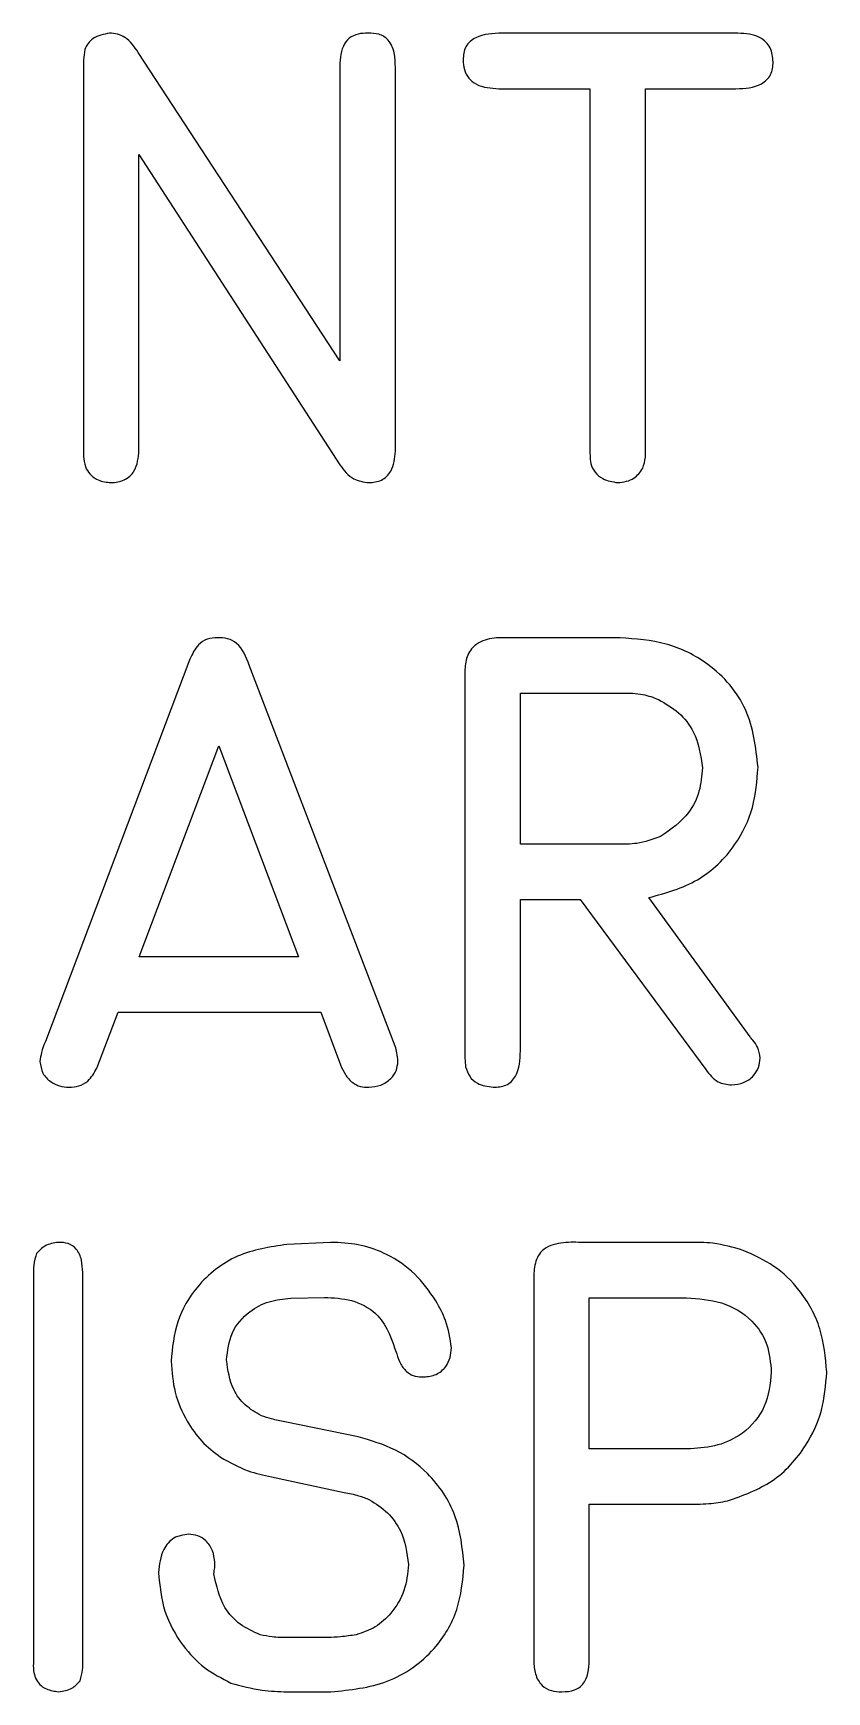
# Model space of a CAD drawing. Header units: inches. Extents: x 0.2 to 2.39, y 7.96 to 11.55.
# Drawn here: x 0.587 to 0.849, y 9.696 to 10.245 of the extents above; entities that cross this region are included whole.
import ezdxf

# ---------------------------------------------------------------- set-up
doc = ezdxf.new("R2010")
doc.units = ezdxf.units.IN
doc.header["$MEASUREMENT"] = 0

msp = doc.modelspace()

# ---------------------------------------------------------------- linework, layer by layer
at = {"color": 7, "linetype": 'Continuous', "lineweight": 25}
for p, q in [((0.81998, 10.24464), (0.74196, 10.24464)), ((0.68826, 10.1363), (0.62158, 10.23829)), ((0.70662, 10.10636), (0.70662, 10.23356)), ((0.60344, 10.23313), (0.60344, 10.10793)), ((0.68826, 10.23275), (0.68826, 10.1363)), ((0.74085, 10.22628), (0.77101, 10.22628)), ((0.77101, 10.22628), (0.77101, 10.10839)), ((0.78937, 10.10729), (0.78937, 10.22628)), ((0.78937, 10.22628), (0.81932, 10.22628)), ((0.6218, 10.10658), (0.6218, 10.20452)), ((0.6218, 10.20452), (0.68826, 10.10185)), ((0.78097, 10.04464), (0.74313, 10.04464)), ((0.63867, 10.0376), (0.59083, 9.91107)), ((0.70658, 9.90956), (0.65831, 10.03553)), ((0.72964, 10.03178), (0.72964, 9.9089)), ((0.748, 10.02628), (0.78165, 10.02628)), ((0.748, 9.97637), (0.748, 10.02628)), ((0.62189, 9.93913), (0.64825, 10.00893)), ((0.64825, 10.00893), (0.67461, 9.93913)), ((0.78006, 9.97637), (0.748, 9.97637)), ((0.748, 9.90804), (0.748, 9.95801)), ((0.748, 9.95801), (0.76778, 9.95801)), ((0.76778, 9.95801), (0.80935, 9.90182)), ((0.82399, 9.91266), (0.79052, 9.95867)), ((0.67461, 9.93913), (0.62189, 9.93913)), ((0.60783, 9.90228), (0.61496, 9.92077)), ((0.61496, 9.92077), (0.68199, 9.92077)), ((0.68199, 9.92077), (0.68847, 9.90335)), ((0.68517, 9.84464), (0.67077, 9.84394)), ((0.68652, 9.84464), (0.68517, 9.84464)), ((0.80363, 9.84464), (0.76721, 9.84464)), ((0.58689, 9.83401), (0.58689, 9.70614)), ((0.60317, 9.70616), (0.60317, 9.83467)), ((0.75239, 9.83117), (0.75239, 9.70624)), ((0.67199, 9.82619), (0.68316, 9.82639)), ((0.68316, 9.82639), (0.68427, 9.82639)), ((0.77075, 9.77637), (0.77075, 9.82628)), ((0.77075, 9.82628), (0.80292, 9.82628)), ((0.69427, 9.78032), (0.6701, 9.78525)), ((0.80431, 9.77637), (0.77075, 9.77637)), ((0.66566, 9.7671), (0.68967, 9.76194)), ((0.77075, 9.70758), (0.77075, 9.75801)), ((0.77075, 9.75801), (0.80247, 9.75801)), ((0.64685, 9.73693), (0.64685, 9.7387)), ((0.68435, 9.71392), (0.67099, 9.7139)), ((0.6708, 9.69595), (0.68531, 9.69595))]:
    msp.add_line(p, q, dxfattribs=at)
for points, knots in [([(0.61206, 10.24464), (0.61012, 10.24427), (0.60742, 10.24376), (0.60482, 10.24132), (0.6042, 10.23992), (0.60389, 10.23921)], [0, 0, 0, 0, 0.557092, 0.777753, 1, 1, 1, 1]), ([(0.62158, 10.23829), (0.62027, 10.24015), (0.61843, 10.24275), (0.61471, 10.24448), (0.61295, 10.24459), (0.61206, 10.24464)], [0, 0, 0, 0, 0.5583034, 0.7794012, 1, 1, 1, 1]), ([(0.69756, 10.24464), (0.69647, 10.24461), (0.69429, 10.24455), (0.69117, 10.24319), (0.68836, 10.23913), (0.6883, 10.23538), (0.68826, 10.23275)], [0, 0, 0, 0, 0.18692, 0.373629, 0.560053, 1, 1, 1, 1]), ([(0.70662, 10.23356), (0.70658, 10.23511), (0.7065, 10.23819), (0.70477, 10.24234), (0.70124, 10.24461), (0.69879, 10.24463), (0.69756, 10.24464)], [0, 0, 0, 0, 0.281169, 0.560228, 0.779452, 1, 1, 1, 1]), ([(0.74196, 10.24464), (0.73891, 10.24454), (0.73508, 10.24441), (0.73129, 10.24197), (0.72931, 10.23964), (0.72914, 10.23734), (0.72902, 10.23582)], [0, 0, 0, 0, 0.499076, 0.624606, 0.750724, 1, 1, 1, 1]), ([(0.83162, 10.23514), (0.83147, 10.23676), (0.83116, 10.23998), (0.82672, 10.24426), (0.82254, 10.2445), (0.81998, 10.24464)], [0, 0, 0, 0, 0.281046, 0.559277, 1, 1, 1, 1]), ([(0.60389, 10.23921), (0.60369, 10.23809), (0.60335, 10.23607), (0.60341, 10.23403), (0.60344, 10.23313)], [0, 0, 0, 0, 0.558924, 1, 1, 1, 1]), ([(0.72902, 10.23582), (0.72909, 10.23474), (0.72924, 10.23259), (0.73072, 10.2296), (0.73457, 10.22667), (0.73826, 10.22644), (0.74085, 10.22628)], [0, 0, 0, 0, 0.186996, 0.373952, 0.560959, 1, 1, 1, 1]), ([(0.81932, 10.22628), (0.82229, 10.2264), (0.82601, 10.22654), (0.82953, 10.22913), (0.83131, 10.23147), (0.8315, 10.23367), (0.83162, 10.23514)], [0, 0, 0, 0, 0.4986553, 0.624337, 0.7501304, 1, 1, 1, 1]), ([(0.60344, 10.10793), (0.60339, 10.10651), (0.60332, 10.10399), (0.60403, 10.10157), (0.60434, 10.1005)], [0, 0, 0, 0, 0.560977, 1, 1, 1, 1]), ([(0.77101, 10.10839), (0.771, 10.10725), (0.77097, 10.10522), (0.77116, 10.1032), (0.77124, 10.10231)], [0, 0, 0, 0, 0.560657, 1, 1, 1, 1]), ([(0.7885, 10.10073), (0.78885, 10.10193), (0.78947, 10.10408), (0.7894, 10.10631), (0.78937, 10.10729)], [0, 0, 0, 0, 0.558745, 1, 1, 1, 1]), ([(0.61252, 10.09595), (0.61403, 10.09608), (0.61703, 10.09635), (0.62123, 10.10027), (0.62158, 10.10419), (0.6218, 10.10658)], [0, 0, 0, 0, 0.280719, 0.559966, 1, 1, 1, 1]), ([(0.68826, 10.10185), (0.68963, 10.10003), (0.69208, 10.09679), (0.69605, 10.0962), (0.6978, 10.09595)], [0, 0, 0, 0, 0.5602325, 1, 1, 1, 1]), ([(0.6978, 10.09595), (0.69927, 10.09607), (0.70219, 10.09631), (0.70614, 10.10026), (0.70644, 10.10404), (0.70662, 10.10636)], [0, 0, 0, 0, 0.280706, 0.559577, 1, 1, 1, 1]), ([(0.77124, 10.10231), (0.77166, 10.10129), (0.7725, 10.09924), (0.77568, 10.09669), (0.77848, 10.09623), (0.78019, 10.09595)], [0, 0, 0, 0, 0.280406, 0.561528, 1, 1, 1, 1]), ([(0.60434, 10.1005), (0.60487, 10.09976), (0.60593, 10.09826), (0.60871, 10.09638), (0.61108, 10.09611), (0.61252, 10.09595)], [0, 0, 0, 0, 0.280245, 0.560679, 1, 1, 1, 1]), ([(0.78019, 10.09595), (0.78214, 10.0962), (0.78562, 10.09665), (0.78762, 10.09948), (0.7885, 10.10073)], [0, 0, 0, 0, 0.559691, 1, 1, 1, 1]), ([(0.64782, 10.04464), (0.64664, 10.04461), (0.64428, 10.04454), (0.64071, 10.04202), (0.63944, 10.03928), (0.63867, 10.0376)], [0, 0, 0, 0, 0.279873, 0.559574, 1, 1, 1, 1]), ([(0.65831, 10.03553), (0.65727, 10.03829), (0.65582, 10.04212), (0.65116, 10.04456), (0.64893, 10.04462), (0.64782, 10.04464)], [0, 0, 0, 0, 0.559303, 0.778691, 1, 1, 1, 1]), ([(0.74313, 10.04464), (0.74108, 10.04464), (0.737, 10.04463), (0.73164, 10.04169), (0.72957, 10.0366), (0.72962, 10.03339), (0.72964, 10.03178)], [0, 0, 0, 0, 0.280892, 0.558767, 0.778737, 1, 1, 1, 1]), ([(0.82661, 10.00181), (0.82585, 10.00839), (0.82433, 10.02154), (0.81177, 10.03597), (0.79643, 10.0435), (0.78613, 10.04426), (0.78097, 10.04464)], [0, 0, 0, 0, 0.279769, 0.558792, 0.779148, 1, 1, 1, 1]), ([(0.78165, 10.02628), (0.78398, 10.02631), (0.78813, 10.02636), (0.792, 10.02487), (0.7937, 10.02421)], [0, 0, 0, 0, 0.560642, 1, 1, 1, 1]), ([(0.7937, 10.02421), (0.796, 10.02288), (0.80059, 10.02022), (0.80659, 10.01254), (0.80762, 10.00574), (0.80825, 10.00159)], [0, 0, 0, 0, 0.280794, 0.561598, 1, 1, 1, 1]), ([(0.79052, 9.95867), (0.79609, 9.96021), (0.80722, 9.96329), (0.81904, 9.97483), (0.82557, 9.98828), (0.82626, 9.9973), (0.82661, 10.00181)], [0, 0, 0, 0, 0.280042, 0.559423, 0.779512, 1, 1, 1, 1]), ([(0.80825, 10.00159), (0.80801, 9.99898), (0.80754, 9.99378), (0.80338, 9.98514), (0.79779, 9.98128), (0.79439, 9.97893)], [0, 0, 0, 0, 0.280883, 0.561581, 1, 1, 1, 1]), ([(0.79439, 9.97893), (0.7918, 9.97798), (0.78716, 9.97628), (0.78224, 9.97634), (0.78006, 9.97637)], [0, 0, 0, 0, 0.558454, 1, 1, 1, 1]), ([(0.59083, 9.91107), (0.59035, 9.90988), (0.58948, 9.90775), (0.58918, 9.90548), (0.58905, 9.90448)], [0, 0, 0, 0, 0.561035, 1, 1, 1, 1]), ([(0.70749, 9.90448), (0.70741, 9.90544), (0.70725, 9.90716), (0.70679, 9.90883), (0.70658, 9.90956)], [0, 0, 0, 0, 0.559982, 1, 1, 1, 1]), ([(0.82486, 9.91156), (0.82467, 9.91174), (0.82432, 9.91206), (0.82409, 9.91248), (0.82399, 9.91266)], [0, 0, 0, 0, 0.557723, 1, 1, 1, 1]), ([(0.8273, 9.90558), (0.82714, 9.90682), (0.82687, 9.90905), (0.82548, 9.91079), (0.82486, 9.91156)], [0, 0, 0, 0, 0.558638, 1, 1, 1, 1]), ([(0.58905, 9.90448), (0.58924, 9.90314), (0.58962, 9.90045), (0.5924, 9.89772), (0.59549, 9.89617), (0.5976, 9.89602), (0.59865, 9.89595)], [0, 0, 0, 0, 0.279335, 0.559091, 0.779102, 1, 1, 1, 1]), ([(0.69785, 9.89595), (0.69919, 9.89609), (0.70186, 9.89636), (0.70503, 9.8985), (0.70712, 9.90133), (0.70737, 9.90343), (0.70749, 9.90448)], [0, 0, 0, 0, 0.280464, 0.559916, 0.779974, 1, 1, 1, 1]), ([(0.72964, 9.9089), (0.72962, 9.90774), (0.72958, 9.90567), (0.72978, 9.90361), (0.72986, 9.9027)], [0, 0, 0, 0, 0.5598345, 1, 1, 1, 1]), ([(0.73895, 9.89595), (0.74042, 9.89602), (0.74264, 9.89613), (0.74509, 9.89779), (0.74774, 9.9013), (0.74788, 9.90504), (0.748, 9.90804)], [0, 0, 0, 0, 0.249878, 0.375666, 0.501199, 1, 1, 1, 1]), ([(0.81788, 9.89672), (0.81923, 9.89687), (0.82192, 9.89716), (0.82507, 9.89943), (0.82696, 9.90241), (0.82718, 9.90452), (0.8273, 9.90558)], [0, 0, 0, 0, 0.280247, 0.560077, 0.77977, 1, 1, 1, 1]), ([(0.59865, 9.89595), (0.59976, 9.89601), (0.60199, 9.89615), (0.60561, 9.89816), (0.60699, 9.90072), (0.60783, 9.90228)], [0, 0, 0, 0, 0.280424, 0.561048, 1, 1, 1, 1]), ([(0.68847, 9.90335), (0.68896, 9.90225), (0.68995, 9.90006), (0.69216, 9.89745), (0.695, 9.89602), (0.69691, 9.89597), (0.69785, 9.89595)], [0, 0, 0, 0, 0.280586, 0.560391, 0.780556, 1, 1, 1, 1]), ([(0.72986, 9.9027), (0.73022, 9.9016), (0.73095, 9.89941), (0.7342, 9.89662), (0.73715, 9.8962), (0.73895, 9.89595)], [0, 0, 0, 0, 0.280422, 0.56065, 1, 1, 1, 1]), ([(0.80935, 9.90182), (0.81056, 9.90018), (0.81273, 9.89725), (0.81631, 9.89688), (0.81788, 9.89672)], [0, 0, 0, 0, 0.560934, 1, 1, 1, 1]), ([(0.59516, 9.84464), (0.59357, 9.84441), (0.59073, 9.84399), (0.5888, 9.84189), (0.58795, 9.84096)], [0, 0, 0, 0, 0.5583752, 1, 1, 1, 1]), ([(0.60317, 9.83467), (0.60311, 9.83604), (0.603, 9.83876), (0.60147, 9.84242), (0.59841, 9.84451), (0.59625, 9.8446), (0.59516, 9.84464)], [0, 0, 0, 0, 0.280835, 0.560088, 0.779127, 1, 1, 1, 1]), ([(0.67077, 9.84394), (0.66515, 9.84311), (0.65393, 9.84143), (0.64116, 9.83134), (0.6337, 9.8186), (0.63284, 9.80974), (0.6324, 9.80531)], [0, 0, 0, 0, 0.280074, 0.559488, 0.77962, 1, 1, 1, 1]), ([(0.72004, 9.82528), (0.71787, 9.8284), (0.71353, 9.83464), (0.70462, 9.84061), (0.69544, 9.84405), (0.68949, 9.84444), (0.68652, 9.84464)], [0, 0, 0, 0, 0.279954, 0.559713, 0.780029, 1, 1, 1, 1]), ([(0.76721, 9.84464), (0.765, 9.84467), (0.7606, 9.84473), (0.75428, 9.84219), (0.75236, 9.8364), (0.75238, 9.83291), (0.75239, 9.83117)], [0, 0, 0, 0, 0.281488, 0.558346, 0.778487, 1, 1, 1, 1]), ([(0.82173, 9.84199), (0.81841, 9.84294), (0.81249, 9.84465), (0.80634, 9.84464), (0.80363, 9.84464)], [0, 0, 0, 0, 0.559687, 1, 1, 1, 1]), ([(0.58795, 9.84096), (0.58754, 9.8397), (0.5868, 9.83743), (0.58686, 9.83506), (0.58689, 9.83401)], [0, 0, 0, 0, 0.557519, 1, 1, 1, 1]), ([(0.84937, 9.80168), (0.84893, 9.80656), (0.84805, 9.8163), (0.84128, 9.8284), (0.83224, 9.83727), (0.82523, 9.84042), (0.82173, 9.84199)], [0, 0, 0, 0, 0.279997, 0.559617, 0.779807, 1, 1, 1, 1]), ([(0.65076, 9.80572), (0.65111, 9.80881), (0.65182, 9.81497), (0.65768, 9.82175), (0.66478, 9.82541), (0.66959, 9.82593), (0.67199, 9.82619)], [0, 0, 0, 0, 0.279824, 0.559079, 0.77928, 1, 1, 1, 1]), ([(0.68427, 9.82639), (0.68729, 9.82619), (0.69332, 9.82579), (0.70301, 9.81985), (0.70553, 9.81232), (0.70707, 9.80773)], [0, 0, 0, 0, 0.281447, 0.561588, 1, 1, 1, 1]), ([(0.72517, 9.80976), (0.72472, 9.81283), (0.72391, 9.81832), (0.72122, 9.82315), (0.72004, 9.82528)], [0, 0, 0, 0, 0.559375, 1, 1, 1, 1]), ([(0.80292, 9.82628), (0.80686, 9.82601), (0.81473, 9.82547), (0.82459, 9.81979), (0.8302, 9.81098), (0.83074, 9.80478), (0.83101, 9.80168)], [0, 0, 0, 0, 0.280867, 0.559797, 0.77952, 1, 1, 1, 1]), ([(0.6324, 9.80531), (0.63268, 9.80184), (0.63325, 9.7949), (0.63716, 9.78595), (0.6423, 9.77858), (0.64663, 9.77523), (0.64879, 9.77356)], [0, 0, 0, 0, 0.279989, 0.559707, 0.779821, 1, 1, 1, 1]), ([(0.6623, 9.7873), (0.66043, 9.78836), (0.65669, 9.79049), (0.65201, 9.79686), (0.65124, 9.80237), (0.65076, 9.80572)], [0, 0, 0, 0, 0.280747, 0.561235, 1, 1, 1, 1]), ([(0.70707, 9.80773), (0.70746, 9.80658), (0.70822, 9.8043), (0.71035, 9.80161), (0.71317, 9.80012), (0.71507, 9.80011), (0.71603, 9.8001)], [0, 0, 0, 0, 0.280695, 0.559765, 0.77965, 1, 1, 1, 1]), ([(0.71603, 9.8001), (0.71743, 9.80026), (0.72022, 9.80058), (0.72333, 9.80321), (0.72491, 9.80648), (0.72508, 9.80867), (0.72517, 9.80976)], [0, 0, 0, 0, 0.279963, 0.5591, 0.779546, 1, 1, 1, 1]), ([(0.83101, 9.80168), (0.8306, 9.7978), (0.82978, 9.79005), (0.8225, 9.78141), (0.81341, 9.77705), (0.80734, 9.7766), (0.80431, 9.77637)], [0, 0, 0, 0, 0.279784, 0.55881, 0.779209, 1, 1, 1, 1]), ([(0.81653, 9.75911), (0.82167, 9.76094), (0.83196, 9.76459), (0.84236, 9.77615), (0.84832, 9.7889), (0.84902, 9.79742), (0.84937, 9.80168)], [0, 0, 0, 0, 0.279716, 0.559357, 0.779542, 1, 1, 1, 1]), ([(0.6701, 9.78525), (0.66862, 9.78554), (0.66598, 9.78608), (0.66342, 9.78692), (0.6623, 9.7873)], [0, 0, 0, 0, 0.560285, 1, 1, 1, 1]), ([(0.72937, 9.73784), (0.72881, 9.74344), (0.72768, 9.75463), (0.71861, 9.76791), (0.70695, 9.7766), (0.6985, 9.77908), (0.69427, 9.78032)], [0, 0, 0, 0, 0.279839, 0.559337, 0.779448, 1, 1, 1, 1]), ([(0.64879, 9.77356), (0.65176, 9.77188), (0.65707, 9.76888), (0.66303, 9.76764), (0.66566, 9.7671)], [0, 0, 0, 0, 0.559324, 1, 1, 1, 1]), ([(0.68967, 9.76194), (0.69129, 9.76162), (0.69417, 9.76104), (0.69691, 9.75997), (0.69812, 9.7595)], [0, 0, 0, 0, 0.560264, 1, 1, 1, 1]), ([(0.69812, 9.7595), (0.70017, 9.75816), (0.70429, 9.75547), (0.70954, 9.74817), (0.71046, 9.74187), (0.71101, 9.73804)], [0, 0, 0, 0, 0.280526, 0.561289, 1, 1, 1, 1]), ([(0.80247, 9.75801), (0.80511, 9.758), (0.80983, 9.75797), (0.81448, 9.75876), (0.81653, 9.75911)], [0, 0, 0, 0, 0.560332, 1, 1, 1, 1]), ([(0.63822, 9.74812), (0.63652, 9.74786), (0.63312, 9.74734), (0.62898, 9.74239), (0.62853, 9.73804), (0.62826, 9.73538)], [0, 0, 0, 0, 0.28034, 0.55988, 1, 1, 1, 1]), ([(0.64685, 9.7387), (0.64672, 9.74004), (0.64647, 9.74271), (0.64427, 9.74585), (0.64136, 9.74779), (0.63927, 9.74801), (0.63822, 9.74812)], [0, 0, 0, 0, 0.280485, 0.560019, 0.780084, 1, 1, 1, 1]), ([(0.62826, 9.73538), (0.62869, 9.73107), (0.62954, 9.72244), (0.63552, 9.71175), (0.64314, 9.70354), (0.64919, 9.70042), (0.65222, 9.69886)], [0, 0, 0, 0, 0.279819, 0.559703, 0.779783, 1, 1, 1, 1]), ([(0.64662, 9.73493), (0.64664, 9.73531), (0.64668, 9.73598), (0.6468, 9.73664), (0.64685, 9.73693)], [0, 0, 0, 0, 0.559622, 1, 1, 1, 1]), ([(0.66188, 9.71482), (0.65959, 9.71585), (0.65501, 9.71789), (0.64881, 9.72472), (0.64745, 9.73106), (0.64662, 9.73493)], [0, 0, 0, 0, 0.280905, 0.562068, 1, 1, 1, 1]), ([(0.68531, 9.69595), (0.69168, 9.69659), (0.7044, 9.69788), (0.71943, 9.70848), (0.72802, 9.72284), (0.72892, 9.73283), (0.72937, 9.73784)], [0, 0, 0, 0, 0.280331, 0.559586, 0.779552, 1, 1, 1, 1]), ([(0.71101, 9.73804), (0.7107, 9.73513), (0.71008, 9.72931), (0.70578, 9.72223), (0.70021, 9.71706), (0.69586, 9.71557), (0.69369, 9.71482)], [0, 0, 0, 0, 0.280019, 0.559905, 0.779903, 1, 1, 1, 1]), ([(0.67099, 9.7139), (0.66927, 9.7139), (0.6662, 9.71391), (0.6632, 9.71454), (0.66188, 9.71482)], [0, 0, 0, 0, 0.559583, 1, 1, 1, 1]), ([(0.69369, 9.71482), (0.69195, 9.71456), (0.68885, 9.7141), (0.68572, 9.71397), (0.68435, 9.71392)], [0, 0, 0, 0, 0.56046, 1, 1, 1, 1]), ([(0.7617, 9.69595), (0.76315, 9.69601), (0.76532, 9.69611), (0.76787, 9.69752), (0.77064, 9.70088), (0.7707, 9.70461), (0.77075, 9.70758)], [0, 0, 0, 0, 0.25073, 0.376271, 0.50178, 1, 1, 1, 1]), ([(0.58689, 9.70614), (0.58684, 9.70506), (0.58676, 9.70315), (0.5873, 9.70131), (0.58753, 9.7005)], [0, 0, 0, 0, 0.561668, 1, 1, 1, 1]), ([(0.60234, 9.69963), (0.60266, 9.70083), (0.60325, 9.70297), (0.60319, 9.70518), (0.60317, 9.70616)], [0, 0, 0, 0, 0.559119, 1, 1, 1, 1]), ([(0.75239, 9.70624), (0.75248, 9.70476), (0.75267, 9.70181), (0.75471, 9.69798), (0.75821, 9.69612), (0.76053, 9.696), (0.7617, 9.69595)], [0, 0, 0, 0, 0.280994, 0.559883, 0.779418, 1, 1, 1, 1]), ([(0.58753, 9.7005), (0.58798, 9.69975), (0.58888, 9.69824), (0.59158, 9.6965), (0.59381, 9.69616), (0.59516, 9.69595)], [0, 0, 0, 0, 0.279564, 0.562274, 1, 1, 1, 1]), ([(0.59516, 9.69595), (0.59675, 9.69618), (0.59958, 9.69661), (0.6015, 9.69871), (0.60234, 9.69963)], [0, 0, 0, 0, 0.56034, 1, 1, 1, 1]), ([(0.65222, 9.69886), (0.65563, 9.69794), (0.66172, 9.69629), (0.66803, 9.69605), (0.6708, 9.69595)], [0, 0, 0, 0, 0.5595498, 1, 1, 1, 1])]:
    msp.add_open_spline(points, degree=3, knots=knots, dxfattribs=at)

doc.saveas('drawing.dxf')
